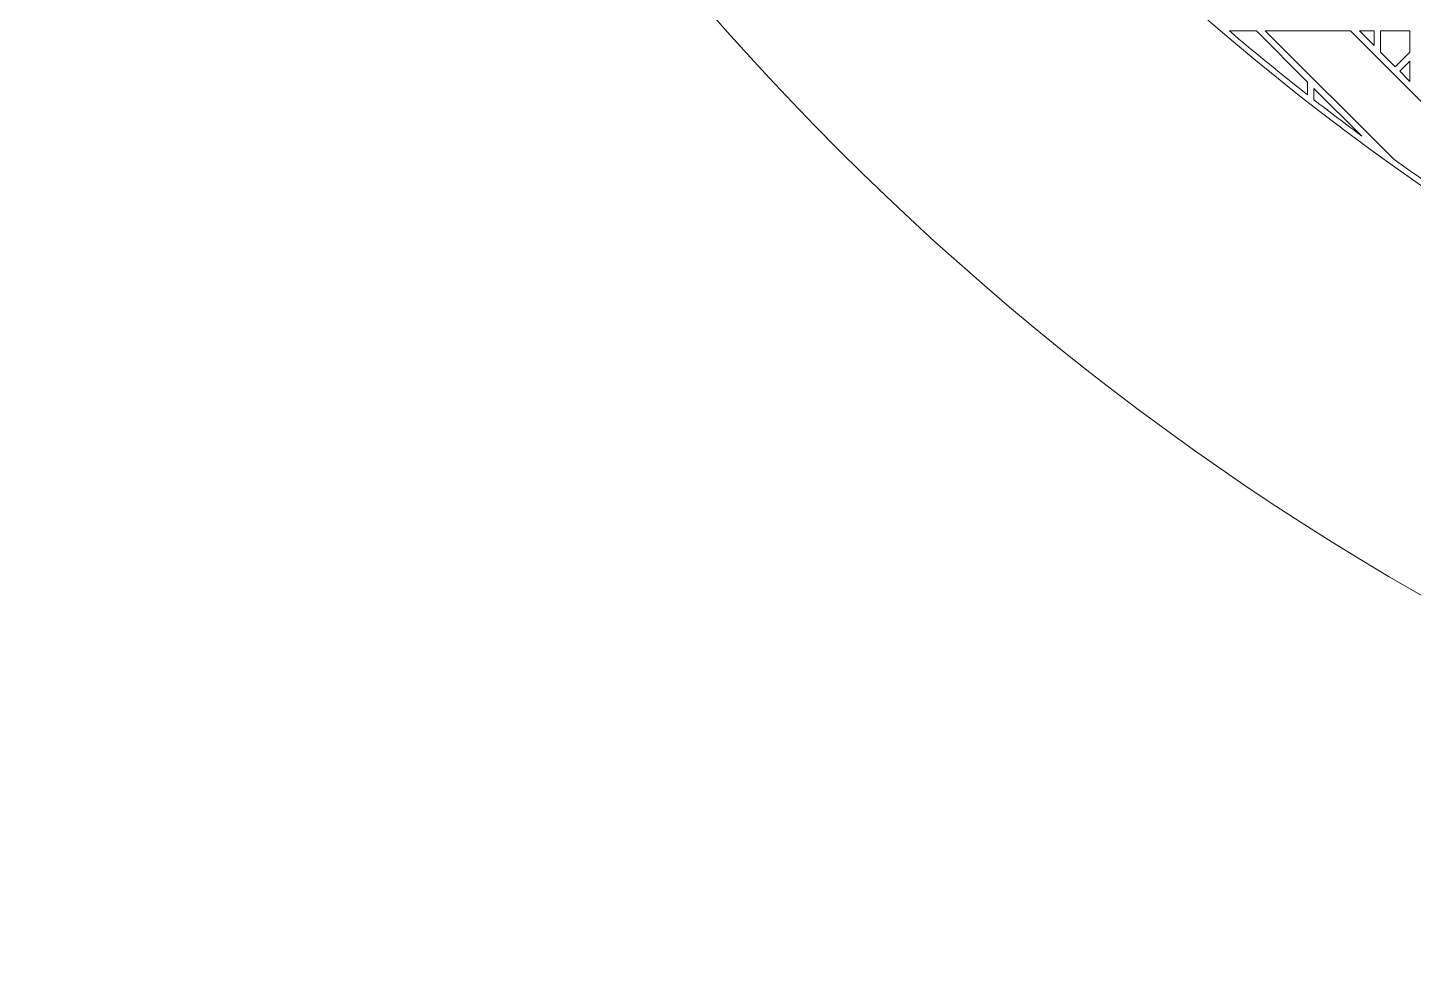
# Model space of a CAD drawing. Header units: inches. Extents: x 4.9 to 19.9, y 1.6 to 16.6.
# Drawn here: x 4.883 to 8.637, y 1.595 to 4.122 of the extents above; entities that cross this region are included whole.
import ezdxf

# ---------------------------------------------------------------- set-up
doc = ezdxf.new("R2010")
doc.units = ezdxf.units.IN
doc.header["$MEASUREMENT"] = 0
doc.layers.add('Design', color=7, linetype='Continuous', lineweight=0)

msp = doc.modelspace()

# ---------------------------------------------------------------- linework, layer by layer
at = {"layer": 'Design'}
for points, knots in [([(12.3829, 16.5948), (8.2407, 16.5948), (4.8829, 13.2369), (4.8829, 9.0948), (4.8829, 4.9526), (8.2407, 1.5948), (12.3829, 1.5948), (16.525, 1.5948), (19.8829, 4.9526), (19.8829, 9.0948), (19.8829, 13.2369), (16.525, 16.5948), (12.3829, 16.5948)], [0, 0, 0, 0, 1, 1, 1, 2, 2, 2, 3, 3, 3, 4, 4, 4, 4]), ([(12.3829, 15.6543), (8.7601, 15.6543), (5.8233, 12.7175), (5.8233, 9.0948), (5.8233, 5.472), (8.7601, 2.5353), (12.3829, 2.5353), (16.0056, 2.5353), (18.9424, 5.472), (18.9424, 9.0948), (18.9424, 12.7175), (16.0056, 15.6543), (12.3829, 15.6543)], [0, 0, 0, 0, 1, 1, 1, 2, 2, 2, 3, 3, 3, 4, 4, 4, 4]), ([(8.1385, 4.1136), (8.1385, 4.1136), (8.2116, 4.1136), (8.2116, 4.1136), (8.2116, 4.1136), (8.3504, 3.9749), (8.3504, 3.9749), (8.3504, 3.9749), (8.3504, 3.9404), (8.3504, 3.9404), (8.2785, 3.9967), (8.2079, 4.0545), (8.1385, 4.1136)], [0, 0, 0, 0, 1, 1, 1, 2, 2, 2, 3, 3, 3, 4, 4, 4, 4]), ([(8.3504, 3.9404), (8.2785, 3.9967), (8.2079, 4.0545), (8.1385, 4.1136), (8.1385, 4.1136), (8.2116, 4.1136), (8.2116, 4.1136), (8.2116, 4.1136), (8.3504, 3.9749), (8.3504, 3.9749), (8.3504, 3.9749), (8.3504, 3.9404), (8.3504, 3.9404)], [0, 0, 0, 0, 1, 1, 1, 2, 2, 2, 3, 3, 3, 4, 4, 4, 4]), ([(8.5838, 3.7657), (8.5838, 3.7657), (8.2359, 4.1137), (8.2359, 4.1137), (8.2359, 4.1137), (8.4669, 4.1137), (8.4669, 4.1137), (8.4669, 4.1137), (8.9405, 3.64), (8.9405, 3.64), (8.9405, 3.64), (8.7663, 3.64), (8.7663, 3.64), (8.7047, 3.6809), (8.6439, 3.7228), (8.5838, 3.7657)], [0, 0, 0, 0, 1, 1, 1, 2, 2, 2, 3, 3, 3, 4, 4, 4, 5, 5, 5, 5]), ([(8.5304, 4.1137), (8.5304, 4.1137), (8.5304, 4.0739), (8.5304, 4.0739), (8.5304, 4.0739), (8.491, 4.1137), (8.491, 4.1137), (8.491, 4.1137), (8.5304, 4.1137), (8.5304, 4.1137)], [0, 0, 0, 0, 1, 1, 1, 2, 2, 2, 3, 3, 3, 3]), ([(8.6278, 4.1137), (8.6278, 4.1137), (8.6278, 4.0561), (8.6278, 4.0561), (8.6278, 4.0561), (8.5879, 4.0161), (8.5879, 4.0161), (8.5879, 4.0161), (8.5476, 4.0564), (8.5476, 4.0564), (8.5476, 4.0564), (8.5476, 4.1137), (8.5476, 4.1137), (8.5476, 4.1137), (8.6278, 4.1137), (8.6278, 4.1137)], [0, 0, 0, 0, 1, 1, 1, 2, 2, 2, 3, 3, 3, 4, 4, 4, 5, 5, 5, 5]), ([(8.5879, 4.0161), (8.5879, 4.0161), (8.5476, 4.0564), (8.5476, 4.0564), (8.5476, 4.0564), (8.5476, 4.1137), (8.5476, 4.1137), (8.5476, 4.1137), (8.6278, 4.1137), (8.6278, 4.1137), (8.6278, 4.1137), (8.6278, 4.0561), (8.6278, 4.0561), (8.6278, 4.0561), (8.5879, 4.0161), (8.5879, 4.0161)], [0, 0, 0, 0, 1, 1, 1, 2, 2, 2, 3, 3, 3, 4, 4, 4, 5, 5, 5, 5]), ([(8.6279, 4.0318), (8.6279, 4.0318), (8.6279, 3.9767), (8.6279, 3.9767), (8.6279, 3.9767), (8.6001, 4.0041), (8.6001, 4.0041), (8.6001, 4.0041), (8.6279, 4.0318), (8.6279, 4.0318)], [0, 0, 0, 0, 1, 1, 1, 2, 2, 2, 3, 3, 3, 3]), ([(8.3676, 3.927), (8.3676, 3.927), (8.3676, 3.9579), (8.3676, 3.9579), (8.3676, 3.9579), (8.4973, 3.8286), (8.4973, 3.8286), (8.4536, 3.8609), (8.4104, 3.8937), (8.3676, 3.927)], [0, 0, 0, 0, 1, 1, 1, 2, 2, 2, 3, 3, 3, 3])]:
    msp.add_open_spline(points, degree=3, knots=knots, dxfattribs=at)

doc.saveas('drawing.dxf')
